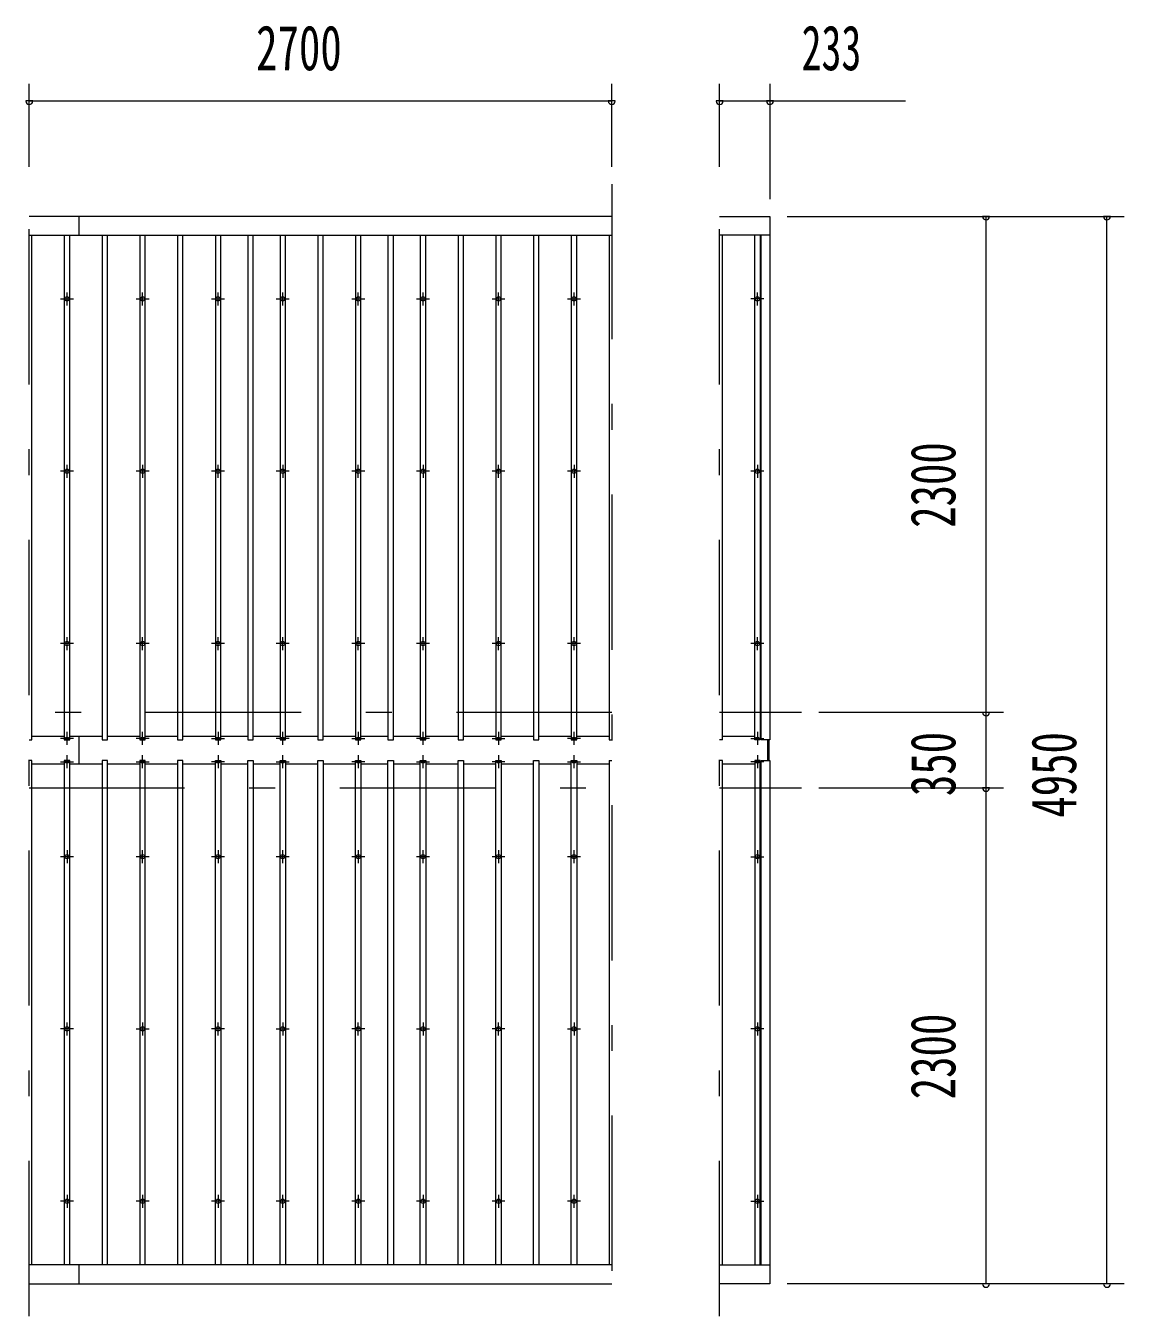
# Model space of a CAD drawing. Units: millimetres, scale not verified. Extents: x -34836 to 34836, y -16800 to 16800.
# Drawn here: x -19191 to -14100, y 9361 to 15345 of the extents above; entities that cross this region are included whole.
import ezdxf
from ezdxf.enums import TextEntityAlignment as Align

# ---------------------------------------------------------------- set-up
doc = ezdxf.new("R2010")
doc.units = ezdxf.units.MM
doc.header["$LTSCALE"] = 60
doc.linetypes.add('USER3', pattern=[24, 12, -5, 2, -5])
for name, color, linetype, lineweight in [('0-2_1-08BOLD', 7, 'Continuous', 18), ('0-3_1-28CENTER', 3, 'USER3', 18), ('0-4_1-48THIN', 4, 'Continuous', 18), ('0-5_1-58DIM', 3, 'Continuous', 18)]:
    doc.layers.add(name, color=color, linetype=linetype, lineweight=lineweight)
doc.styles.add('ＭＳ ゴシック', font='')
doc.styles.get('ＭＳ ゴシック').set_extended_font_data('MS Gothic')

msp = doc.modelspace()

# ---------------------------------------------------------------- linework, layer by layer
at = {"layer": '0-2_1-08BOLD'}
for p, q in [((-16474.96, 14461.47), (-19174.96, 14461.47)), ((-18944.96, 14461.47), (-18944.96, 14374.04)), ((-19174.96, 14374.04), (-16474.96, 14374.04)), ((-15741.95, 14374.04), (-15974.95, 14374.04)), ((-18944.96, 12049.83), (-18944.96, 11923.12)), ((-15751.95, 11938.12), (-15751.95, 12034.83)), ((-15746.95, 12034.83), (-15746.95, 11938.12)), ((-16474.96, 9598.91), (-19174.96, 9598.91)), ((-18944.96, 9598.91), (-18944.96, 9511.48)), ((-15974.95, 9598.91), (-15741.95, 9598.91)), ((-19174.96, 9511.48), (-16474.96, 9511.48))]:
    msp.add_line(p, q, dxfattribs=at)
for points in [[(-15974.95, 14461.47), (-15741.95, 14461.47), (-15741.95, 12034.83)], [(-15741.95, 12034.83), (-15781.95, 12034.83), (-15781.95, 14374.04)], [(-15781.95, 9598.91), (-15781.95, 11938.12), (-15741.95, 11938.12), (-15741.95, 9511.48), (-15974.95, 9511.48)]]:
    msp.add_lwpolyline(points, dxfattribs=at)
for centre in [(-18999.96, 14078.72), (-18649.96, 14078.72), (-18299.96, 14078.72), (-17999.96, 14078.72), (-17649.96, 14078.72), (-17349.96, 14078.72), (-16999.96, 14078.72), (-16649.96, 14078.72), (-15799.95, 14078.72), (-18999.96, 13279.68), (-18649.96, 13279.68), (-18299.96, 13279.68), (-17999.96, 13279.68), (-17649.96, 13279.68), (-17349.96, 13279.68), (-16999.96, 13279.68), (-16649.96, 13279.68), (-15799.95, 13279.68), (-18999.96, 12480.63), (-18649.96, 12480.63), (-18299.96, 12480.63), (-17999.96, 12480.63), (-17649.96, 12480.63), (-17349.96, 12480.63), (-16999.96, 12480.63), (-16649.96, 12480.63), (-15799.95, 12480.63), (-18999.96, 11492.32), (-18649.96, 11492.32), (-18299.96, 11492.32), (-17999.96, 11492.32), (-17649.96, 11492.32), (-17349.96, 11492.32), (-16999.96, 11492.32), (-16649.96, 11492.32), (-15799.95, 11492.32), (-18999.96, 10693.28), (-18649.96, 10693.28), (-18299.96, 10693.28), (-17999.96, 10693.28), (-17649.96, 10693.28), (-17349.96, 10693.28), (-16999.96, 10693.28), (-16649.96, 10693.28), (-15799.95, 10693.28), (-18999.96, 9894.23), (-18649.96, 9894.23), (-18299.96, 9894.23), (-17999.96, 9894.23), (-17649.96, 9894.23), (-17349.96, 9894.23), (-16999.96, 9894.23), (-16649.96, 9894.23), (-15799.95, 9894.23)]:
    msp.add_circle(centre, 10, dxfattribs=at)
for centre, start, end in [((-18999.96, 12030.08), 46.3961, 133.6039), ((-18999.96, 12051.08), 226.39838, 313.60162), ((-18649.96, 12030.08), 46.3961, 133.6039), ((-18649.96, 12051.08), 226.39838, 313.60162), ((-18299.96, 12030.08), 46.3961, 133.6039), ((-18299.96, 12051.08), 226.39838, 313.60162), ((-17999.96, 12030.08), 46.3961, 133.6039), ((-17999.96, 12051.08), 226.39838, 313.60162), ((-17649.96, 12030.08), 46.3961, 133.6039), ((-17649.96, 12051.08), 226.39838, 313.60162), ((-17349.96, 12030.08), 46.3961, 133.6039), ((-17349.96, 12051.08), 226.39838, 313.60162), ((-16999.96, 12030.08), 46.3961, 133.6039), ((-16999.96, 12051.08), 226.39838, 313.60162), ((-16649.96, 12030.08), 46.3961, 133.6039), ((-16649.96, 12051.08), 226.39838, 313.60162), ((-15799.95, 12030.08), 46.3961, 133.6039), ((-15799.95, 12051.08), 226.39838, 313.60162), ((-18999.96, 11921.87), 46.39838, 133.60162), ((-18999.96, 11942.88), 226.3961, 313.6039), ((-18649.96, 11921.87), 46.39838, 133.60162), ((-18649.96, 11942.88), 226.3961, 313.6039), ((-18299.96, 11921.87), 46.39838, 133.60162), ((-18299.96, 11942.88), 226.3961, 313.6039), ((-17999.96, 11921.87), 46.39838, 133.60162), ((-17999.96, 11942.88), 226.3961, 313.6039), ((-17649.96, 11921.87), 46.39838, 133.60162), ((-17649.96, 11942.88), 226.3961, 313.6039), ((-17349.96, 11921.87), 46.39838, 133.60162), ((-17349.96, 11942.88), 226.3961, 313.6039), ((-16999.96, 11921.87), 46.39838, 133.60162), ((-16999.96, 11942.88), 226.3961, 313.6039), ((-16649.96, 11921.87), 46.39838, 133.60162), ((-16649.96, 11942.88), 226.3961, 313.6039), ((-15799.95, 11921.87), 46.39838, 133.60162), ((-15799.95, 11942.88), 226.3961, 313.6039)]:
    msp.add_arc(centre, 14.5, start, end, dxfattribs=at)
at = {"layer": '0-3_1-28CENTER'}
for p, q in [((-19174.96, 9361.48), (-19174.96, 14611.48)), ((-16474.96, 14611.48), (-16474.96, 9361.48)), ((-15974.95, 9361.47), (-15974.95, 14611.48)), ((-19029.96, 14078.72), (-18969.96, 14078.72)), ((-18999.96, 14048.72), (-18999.96, 14108.72)), ((-18679.96, 14078.72), (-18619.96, 14078.72)), ((-18649.96, 14048.72), (-18649.96, 14108.72)), ((-18329.96, 14078.72), (-18269.96, 14078.72)), ((-18299.96, 14048.72), (-18299.96, 14108.72)), ((-18029.96, 14078.72), (-17969.96, 14078.72)), ((-17999.96, 14048.72), (-17999.96, 14108.72)), ((-17679.96, 14078.72), (-17619.96, 14078.72)), ((-17649.96, 14048.72), (-17649.96, 14108.72)), ((-17379.96, 14078.72), (-17319.96, 14078.72)), ((-17349.96, 14048.72), (-17349.96, 14108.72)), ((-17029.96, 14078.72), (-16969.96, 14078.72)), ((-16999.96, 14048.72), (-16999.96, 14108.72)), ((-16679.96, 14078.72), (-16619.96, 14078.72)), ((-16649.96, 14048.72), (-16649.96, 14108.72)), ((-15769.95, 14078.72), (-15829.95, 14078.72)), ((-15799.95, 14048.72), (-15799.95, 14108.72)), ((-18999.96, 13249.68), (-18999.96, 13309.68)), ((-18649.96, 13309.68), (-18649.96, 13249.68)), ((-18299.96, 13249.68), (-18299.96, 13309.68)), ((-17999.96, 13309.68), (-17999.96, 13249.68)), ((-17649.96, 13249.68), (-17649.96, 13309.68)), ((-17349.96, 13309.68), (-17349.96, 13249.68)), ((-16999.96, 13249.68), (-16999.96, 13309.68)), ((-16649.96, 13309.68), (-16649.96, 13249.68)), ((-15799.95, 13309.68), (-15799.95, 13249.68)), ((-18969.96, 13279.68), (-19029.96, 13279.68)), ((-18619.96, 13279.68), (-18679.96, 13279.68)), ((-18269.96, 13279.68), (-18329.96, 13279.68)), ((-17969.96, 13279.68), (-18029.96, 13279.68)), ((-17619.96, 13279.68), (-17679.96, 13279.68)), ((-17319.96, 13279.68), (-17379.96, 13279.68)), ((-16969.96, 13279.68), (-17029.96, 13279.68)), ((-16619.96, 13279.68), (-16679.96, 13279.68)), ((-15769.95, 13279.68), (-15829.95, 13279.68)), ((-18999.96, 12450.64), (-18999.96, 12510.62)), ((-18649.96, 12450.64), (-18649.96, 12510.62)), ((-18299.96, 12450.64), (-18299.96, 12510.62)), ((-17999.96, 12450.64), (-17999.96, 12510.62)), ((-17649.96, 12450.64), (-17649.96, 12510.62)), ((-17349.96, 12450.64), (-17349.96, 12510.62)), ((-16999.96, 12450.64), (-16999.96, 12510.62)), ((-16649.96, 12450.64), (-16649.96, 12510.62)), ((-15799.95, 12450.64), (-15799.95, 12510.62)), ((-18969.96, 12480.63), (-19029.96, 12480.63)), ((-18619.96, 12480.63), (-18679.96, 12480.63)), ((-18269.96, 12480.63), (-18329.96, 12480.63)), ((-17969.96, 12480.63), (-18029.96, 12480.63)), ((-17619.96, 12480.63), (-17679.96, 12480.63)), ((-17319.96, 12480.63), (-17379.96, 12480.63)), ((-16969.96, 12480.63), (-17029.96, 12480.63)), ((-16619.96, 12480.63), (-16679.96, 12480.63)), ((-15769.95, 12480.63), (-15829.95, 12480.63)), ((-16474.96, 12161.48), (-19174.96, 12161.48)), ((-15594.95, 12161.48), (-15974.95, 12161.48)), ((-18969.96, 12040.58), (-19029.96, 12040.58)), ((-18999.96, 12010.58), (-18999.96, 12070.58)), ((-18619.96, 12040.58), (-18679.96, 12040.58)), ((-18649.96, 12010.58), (-18649.96, 12070.58)), ((-18329.96, 12040.58), (-18269.96, 12040.58)), ((-18299.96, 12070.58), (-18299.96, 12010.58)), ((-17969.96, 12040.58), (-18029.96, 12040.58)), ((-17999.96, 12010.58), (-17999.96, 12070.58)), ((-17679.96, 12040.58), (-17619.96, 12040.58)), ((-17649.96, 12070.58), (-17649.96, 12010.58)), ((-17319.96, 12040.58), (-17379.96, 12040.58)), ((-17349.96, 12010.58), (-17349.96, 12070.58)), ((-17029.96, 12040.58), (-16969.96, 12040.58)), ((-16999.96, 12070.58), (-16999.96, 12010.58)), ((-16619.96, 12040.58), (-16679.96, 12040.58)), ((-16649.96, 12010.58), (-16649.96, 12070.58)), ((-15829.95, 12040.58), (-15769.95, 12040.58)), ((-15799.95, 12070.58), (-15799.95, 12010.58)), ((-19029.96, 11932.37), (-18969.96, 11932.37)), ((-18999.96, 11902.38), (-18999.96, 11962.37)), ((-18679.96, 11932.37), (-18619.96, 11932.37)), ((-18649.96, 11902.38), (-18649.96, 11962.37)), ((-18269.96, 11932.37), (-18329.96, 11932.37)), ((-18299.96, 11962.37), (-18299.96, 11902.38)), ((-18029.96, 11932.37), (-17969.96, 11932.37)), ((-17999.96, 11902.38), (-17999.96, 11962.37)), ((-17619.96, 11932.37), (-17679.96, 11932.37)), ((-17649.96, 11962.37), (-17649.96, 11902.38)), ((-17379.96, 11932.37), (-17319.96, 11932.37)), ((-17349.96, 11902.38), (-17349.96, 11962.37)), ((-16969.96, 11932.37), (-17029.96, 11932.37)), ((-16999.96, 11962.37), (-16999.96, 11902.38)), ((-16679.96, 11932.37), (-16619.96, 11932.37)), ((-16649.96, 11902.38), (-16649.96, 11962.37)), ((-15769.95, 11932.37), (-15829.95, 11932.37)), ((-15799.95, 11962.37), (-15799.95, 11902.38)), ((-19174.96, 11811.47), (-16474.96, 11811.47)), ((-15974.95, 11811.47), (-15594.95, 11811.47)), ((-18969.96, 11492.32), (-19029.96, 11492.32)), ((-18999.96, 11522.32), (-18999.96, 11462.32)), ((-18619.96, 11492.32), (-18679.96, 11492.32)), ((-18649.96, 11462.32), (-18649.96, 11522.32)), ((-18269.96, 11492.32), (-18329.96, 11492.32)), ((-18299.96, 11522.32), (-18299.96, 11462.32)), ((-17969.96, 11492.32), (-18029.96, 11492.32)), ((-17999.96, 11462.32), (-17999.96, 11522.32)), ((-17619.96, 11492.32), (-17679.96, 11492.32)), ((-17649.96, 11522.32), (-17649.96, 11462.32)), ((-17319.96, 11492.32), (-17379.96, 11492.32)), ((-17349.96, 11462.32), (-17349.96, 11522.32)), ((-16969.96, 11492.32), (-17029.96, 11492.32)), ((-16999.96, 11522.32), (-16999.96, 11462.32)), ((-16619.96, 11492.32), (-16679.96, 11492.32)), ((-16649.96, 11462.32), (-16649.96, 11522.32)), ((-15829.95, 11492.32), (-15769.95, 11492.32)), ((-15799.95, 11522.32), (-15799.95, 11462.32)), ((-18999.96, 10663.27), (-18999.96, 10723.28)), ((-18649.96, 10723.28), (-18649.96, 10663.27)), ((-18299.96, 10663.27), (-18299.96, 10723.28)), ((-17999.96, 10723.28), (-17999.96, 10663.27)), ((-17649.96, 10663.27), (-17649.96, 10723.28)), ((-17349.96, 10723.28), (-17349.96, 10663.27)), ((-16999.96, 10663.27), (-16999.96, 10723.28)), ((-16649.96, 10723.28), (-16649.96, 10663.27)), ((-15799.95, 10723.28), (-15799.95, 10663.27)), ((-18969.96, 10693.28), (-19029.96, 10693.28)), ((-18679.96, 10693.28), (-18619.96, 10693.28)), ((-18269.96, 10693.28), (-18329.96, 10693.28)), ((-18029.96, 10693.28), (-17969.96, 10693.28)), ((-17619.96, 10693.28), (-17679.96, 10693.28)), ((-17379.96, 10693.28), (-17319.96, 10693.28)), ((-16969.96, 10693.28), (-17029.96, 10693.28)), ((-16679.96, 10693.28), (-16619.96, 10693.28)), ((-15769.95, 10693.28), (-15829.95, 10693.28)), ((-18969.96, 9894.23), (-19029.96, 9894.23)), ((-18999.96, 9924.23), (-18999.96, 9864.24)), ((-18619.96, 9894.23), (-18679.96, 9894.23)), ((-18649.96, 9924.23), (-18649.96, 9864.24)), ((-18269.96, 9894.23), (-18329.96, 9894.23)), ((-18299.96, 9924.23), (-18299.96, 9864.24)), ((-17969.96, 9894.23), (-18029.96, 9894.23)), ((-17999.96, 9864.24), (-17999.96, 9924.23)), ((-17619.96, 9894.23), (-17679.96, 9894.23)), ((-17649.96, 9924.23), (-17649.96, 9864.24)), ((-17319.96, 9894.23), (-17379.96, 9894.23)), ((-17349.96, 9924.23), (-17349.96, 9864.24)), ((-16969.96, 9894.23), (-17029.96, 9894.23)), ((-16999.96, 9924.23), (-16999.96, 9864.24)), ((-16619.96, 9894.23), (-16679.96, 9894.23)), ((-16649.96, 9864.24), (-16649.96, 9924.23)), ((-15829.95, 9894.23), (-15769.95, 9894.23)), ((-15799.95, 9924.23), (-15799.95, 9864.24))]:
    msp.add_line(p, q, dxfattribs=at)
at = {"layer": '0-4_1-48THIN'}
for p, q in [((-19162.46, 12034.83), (-19162.46, 14374.04)), ((-18987.46, 12034.83), (-18987.46, 14374.04)), ((-18812.46, 12034.83), (-18812.46, 14374.04)), ((-18637.46, 12034.83), (-18637.46, 14374.04)), ((-18462.46, 12034.83), (-18462.46, 14374.04)), ((-18287.46, 12034.83), (-18287.46, 14374.04)), ((-18137.46, 12034.83), (-18137.46, 14374.04)), ((-17987.46, 12034.83), (-17987.46, 14374.04)), ((-17812.46, 12034.83), (-17812.46, 14374.04)), ((-17637.46, 12034.83), (-17637.46, 14374.04)), ((-17487.46, 12034.83), (-17487.46, 14374.04)), ((-17337.46, 12034.83), (-17337.46, 14374.04)), ((-17162.46, 12034.83), (-17162.46, 14374.04)), ((-16987.46, 12034.83), (-16987.46, 14374.04)), ((-16812.46, 12034.83), (-16812.46, 14374.04)), ((-16637.46, 12034.83), (-16637.46, 14374.04)), ((-15962.45, 12034.83), (-15962.45, 14374.04)), ((-15787.45, 14374.04), (-15787.45, 12034.83)), ((-19174.96, 12034.83), (-19162.46, 12034.83)), ((-19012.46, 12049.83), (-19162.46, 12049.83)), ((-18837.46, 12049.83), (-18987.46, 12049.83)), ((-18662.46, 12049.83), (-18812.46, 12049.83)), ((-18487.46, 12049.83), (-18637.46, 12049.83)), ((-18312.46, 12049.83), (-18462.46, 12049.83)), ((-18162.46, 12049.83), (-18287.46, 12049.83)), ((-18012.46, 12049.83), (-18137.46, 12049.83)), ((-17837.46, 12049.83), (-17987.46, 12049.83)), ((-17662.46, 12049.83), (-17812.46, 12049.83)), ((-17512.46, 12049.83), (-17637.46, 12049.83)), ((-17362.46, 12049.83), (-17487.46, 12049.83)), ((-17187.46, 12049.83), (-17337.46, 12049.83)), ((-17012.46, 12049.83), (-17162.46, 12049.83)), ((-16837.46, 12049.83), (-16987.46, 12049.83)), ((-16662.46, 12049.83), (-16812.46, 12049.83)), ((-16487.46, 12049.83), (-16637.46, 12049.83)), ((-15962.45, 12034.83), (-15974.95, 12034.83)), ((-15812.45, 12049.83), (-15962.45, 12049.83)), ((-15787.45, 12049.83), (-15781.95, 12049.83)), ((-19162.46, 11923.12), (-19012.46, 11923.12)), ((-19012.46, 11938.12), (-19012.46, 9598.91)), ((-18987.46, 11923.12), (-18837.46, 11923.12)), ((-18837.46, 11938.12), (-18837.46, 9598.91)), ((-18812.46, 11923.12), (-18662.46, 11923.12)), ((-18662.46, 11938.12), (-18662.46, 9598.91)), ((-18637.46, 11923.12), (-18487.46, 11923.12)), ((-18487.46, 11938.12), (-18487.46, 9598.91)), ((-18462.46, 11923.12), (-18312.46, 11923.12)), ((-18312.46, 9598.91), (-18312.46, 11938.12)), ((-18287.46, 11923.12), (-18162.46, 11923.12)), ((-18162.46, 9598.91), (-18162.46, 11938.12)), ((-18137.46, 11923.12), (-18012.46, 11923.12)), ((-18012.46, 9598.91), (-18012.46, 11938.12)), ((-17987.46, 11923.12), (-17837.46, 11923.12)), ((-17837.46, 9598.91), (-17837.46, 11938.12)), ((-17812.46, 11923.12), (-17662.46, 11923.12)), ((-17662.46, 9598.91), (-17662.46, 11938.12)), ((-17637.46, 11923.12), (-17512.46, 11923.12)), ((-17512.46, 9598.91), (-17512.46, 11938.12)), ((-17487.46, 11923.12), (-17362.46, 11923.12)), ((-17362.46, 9598.91), (-17362.46, 11938.12)), ((-17337.46, 11923.12), (-17187.46, 11923.12)), ((-17187.46, 9598.91), (-17187.46, 11938.12)), ((-17162.46, 11923.12), (-17012.46, 11923.12)), ((-17012.46, 9598.91), (-17012.46, 11938.12)), ((-16987.46, 11923.12), (-16837.46, 11923.12)), ((-16837.46, 9598.91), (-16837.46, 11938.12)), ((-16812.46, 11923.12), (-16662.46, 11923.12)), ((-16662.46, 9598.91), (-16662.46, 11938.12)), ((-16637.46, 11923.12), (-16487.46, 11923.12)), ((-16487.46, 11938.12), (-16487.46, 9598.91)), ((-16487.46, 11938.12), (-16474.96, 11938.12)), ((-15962.45, 11923.12), (-15812.45, 11923.12)), ((-15812.45, 11938.12), (-15812.45, 9598.91)), ((-15787.45, 11923.12), (-15781.95, 11923.12))]:
    msp.add_line(p, q, dxfattribs=at)
for points in [[(-19012.46, 14374.04), (-19012.46, 12034.83), (-18987.46, 12034.83)], [(-18837.46, 14374.04), (-18837.46, 12034.83), (-18812.46, 12034.83)], [(-18662.46, 14374.04), (-18662.46, 12034.83), (-18637.46, 12034.83)], [(-18487.46, 14374.04), (-18487.46, 12034.83), (-18462.46, 12034.83)], [(-18312.46, 14374.04), (-18312.46, 12034.83), (-18287.46, 12034.83)], [(-18162.46, 14374.04), (-18162.46, 12034.83), (-18137.46, 12034.83)], [(-18012.46, 14374.04), (-18012.46, 12034.83), (-17987.46, 12034.83)], [(-17837.46, 14374.04), (-17837.46, 12034.83), (-17812.46, 12034.83)], [(-17662.46, 14374.04), (-17662.46, 12034.83), (-17637.46, 12034.83)], [(-17512.46, 14374.04), (-17512.46, 12034.83), (-17487.46, 12034.83)], [(-17362.46, 14374.04), (-17362.46, 12034.83), (-17337.46, 12034.83)], [(-17187.46, 14374.04), (-17187.46, 12034.83), (-17162.46, 12034.83)], [(-17012.46, 14374.04), (-17012.46, 12034.83), (-16987.46, 12034.83)], [(-16837.46, 14374.04), (-16837.46, 12034.83), (-16812.46, 12034.83)], [(-16662.46, 14374.04), (-16662.46, 12034.83), (-16637.46, 12034.83)], [(-16487.46, 14374.04), (-16487.46, 12034.83), (-16474.96, 12034.83)], [(-15787.45, 12034.83), (-15812.45, 12034.83), (-15812.45, 14374.04)], [(-19162.46, 9598.91), (-19162.46, 11938.12), (-19174.96, 11938.12)], [(-18987.46, 9598.91), (-18987.46, 11938.12), (-19012.46, 11938.12)], [(-18812.46, 9598.91), (-18812.46, 11938.12), (-18837.46, 11938.12)], [(-18637.46, 9598.91), (-18637.46, 11938.12), (-18662.46, 11938.12)], [(-18462.46, 9598.91), (-18462.46, 11938.12), (-18487.46, 11938.12)], [(-18312.46, 11938.12), (-18287.46, 11938.12), (-18287.46, 9598.91)], [(-18162.46, 11938.12), (-18137.46, 11938.12), (-18137.46, 9598.91)], [(-18012.46, 11938.12), (-17987.46, 11938.12), (-17987.46, 9598.91)], [(-17837.46, 11938.12), (-17812.46, 11938.12), (-17812.46, 9598.91)], [(-17662.46, 11938.12), (-17637.46, 11938.12), (-17637.46, 9598.91)], [(-17512.46, 11938.12), (-17487.46, 11938.12), (-17487.46, 9598.91)], [(-17362.46, 11938.12), (-17337.46, 11938.12), (-17337.46, 9598.91)], [(-17187.46, 11938.12), (-17162.46, 11938.12), (-17162.46, 9598.91)], [(-17012.46, 11938.12), (-16987.46, 11938.12), (-16987.46, 9598.91)], [(-16837.46, 11938.12), (-16812.46, 11938.12), (-16812.46, 9598.91)], [(-16662.46, 11938.12), (-16637.46, 11938.12), (-16637.46, 9598.91)], [(-15962.45, 9598.91), (-15962.45, 11938.12), (-15974.95, 11938.12)], [(-15787.45, 9598.91), (-15787.45, 11938.12), (-15812.45, 11938.12)]]:
    msp.add_lwpolyline(points, dxfattribs=at)
at = {"layer": '0-5_1-58DIM'}
for p, q in [((-19174.96, 14691.48), (-19174.96, 15076.48)), ((-16474.96, 14691.48), (-16474.96, 15076.48)), ((-15974.95, 14691.48), (-15974.95, 15076.48)), ((-15741.95, 15076.48), (-15741.95, 14541.47)), ((-19158.96, 14996.48), (-19190.96, 14996.48)), ((-19174.96, 14996.48), (-16474.96, 14996.48)), ((-16458.96, 14996.48), (-16490.96, 14996.48)), ((-15958.95, 14996.48), (-15990.95, 14996.48)), ((-15974.95, 14996.48), (-15741.95, 14996.48)), ((-15725.95, 14996.48), (-15757.95, 14996.48)), ((-15741.95, 14996.48), (-15113.96, 14996.48)), ((-15661.95, 14461.47), (-14099.95, 14461.47)), ((-14723.95, 14461.47), (-14755.95, 14461.47)), ((-14739.95, 12161.48), (-14739.95, 14461.47)), ((-14163.95, 14461.47), (-14195.95, 14461.47)), ((-14179.95, 9511.48), (-14179.95, 14461.47)), ((-14659.95, 12161.48), (-15514.95, 12161.48)), ((-14723.95, 12161.47), (-14755.95, 12161.47)), ((-14739.95, 11811.47), (-14739.95, 12161.48)), ((-15514.95, 11811.47), (-14659.95, 11811.47)), ((-14723.95, 11811.47), (-14755.95, 11811.47)), ((-14739.95, 9511.48), (-14739.95, 11811.47)), ((-14099.95, 9511.48), (-15661.95, 9511.48)), ((-14723.95, 9511.48), (-14755.95, 9511.48)), ((-14163.95, 9511.48), (-14195.95, 9511.48))]:
    msp.add_line(p, q, dxfattribs=at)
for centre in [(-19174.96, 14996.48), (-16474.96, 14996.48), (-15974.95, 14996.48), (-15741.95, 14996.48), (-14739.95, 14461.47), (-14179.95, 14461.47), (-14739.95, 12161.47), (-14739.95, 11811.47), (-14739.95, 9511.48), (-14179.95, 9511.48)]:
    msp.add_arc(centre, 16, 180, 0, dxfattribs=at)

# ---------------------------------------------------------------- texts
at = {"layer": '0-5_1-58DIM', "color": 7, "style": 'ＭＳ ゴシック'}
for s, width, p in [('2700', 0.7, (-18123.52, 15076.48)), ('233', 0.65, (-15595.03, 15076.48))]:
    msp.add_text(s, height=208.4, dxfattribs=dict(at, width=width)).set_placement(p, align=Align.BOTTOM_LEFT)
at = {"layer": '0-5_1-58DIM', "color": 7, "style": 'ＭＳ ゴシック', "width": 0.7}
for s, p in [('2300', (-14819.95, 13017.18)), ('350', (-14819.95, 11773.24)), ('4950', (-14259.95, 11672.94)), ('2300', (-14819.95, 10367.18))]:
    msp.add_text(s, height=208.4, rotation=90, dxfattribs=at).set_placement(p, align=Align.BOTTOM_LEFT)

doc.saveas('drawing.dxf')
